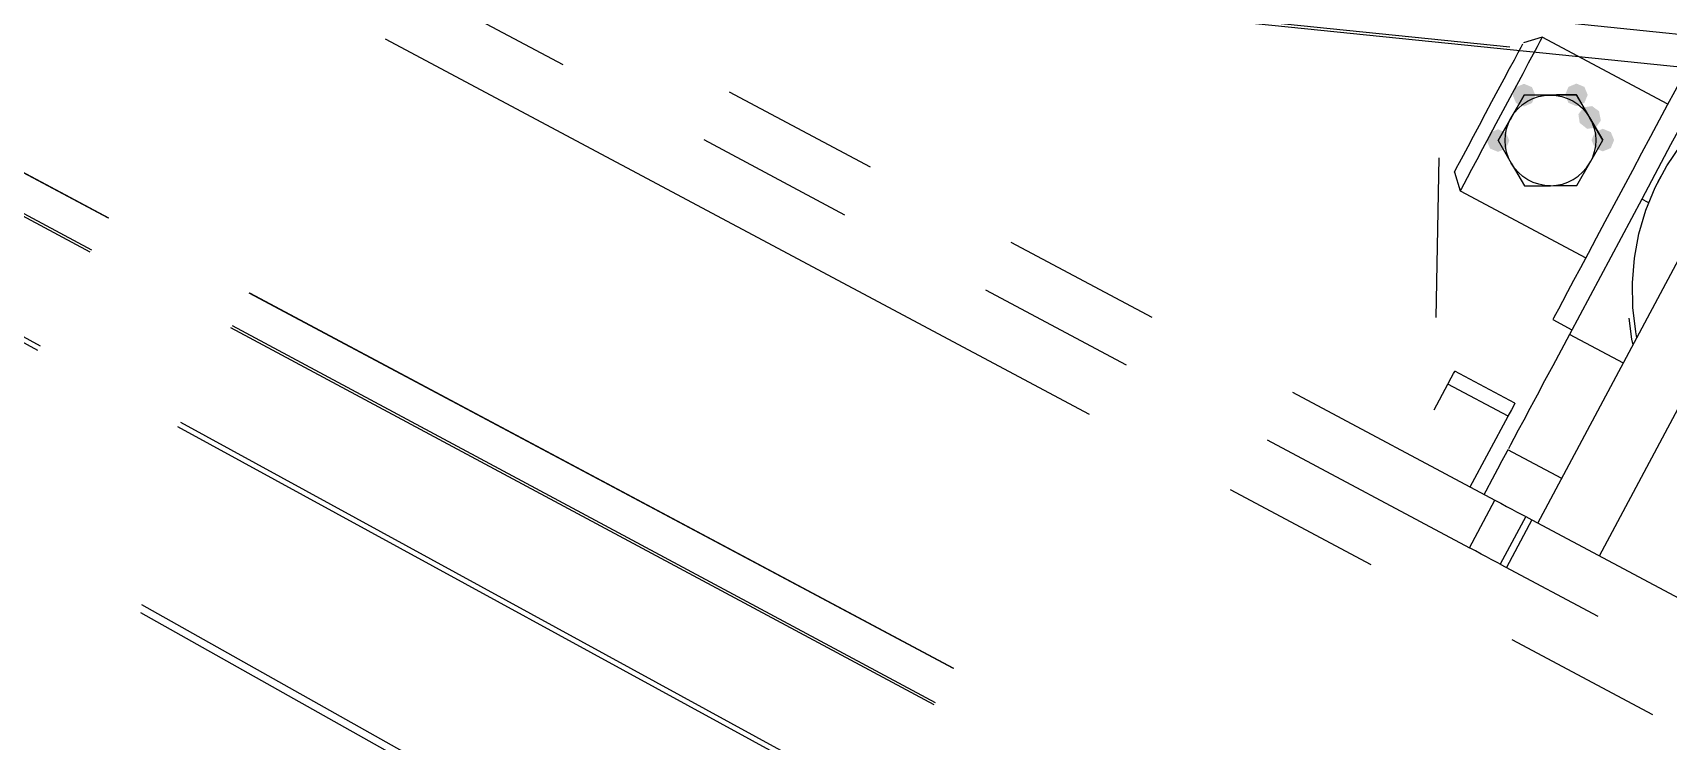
# Model space of a CAD drawing. Extents: x 3 to 592, y 5 to 207.
# Drawn here: x 119.53 to 132.55, y 28.87 to 34.51 of the extents above; entities that cross this region are included whole.
import ezdxf

# ---------------------------------------------------------------- set-up
doc = ezdxf.new("R2010")
doc.units = 0
doc.layers.get('0').update_dxf_attribs({"linetype": 'CONTINUOUS'})

msp = doc.modelspace()

# ---------------------------------------------------------------- hatches: boundary and pattern name
h = msp.add_hatch(color=7)
h.dxf.hatch_style = 2
h.paths.add_polyline_path([(131.398998, 33.925404), (131.335465, 33.951829), (131.309039, 34.015363), (131.335465, 34.078896), (131.398998, 34.105321), (131.462531, 34.078896), (131.488956, 34.015363), (131.462531, 33.951829)])
h = msp.add_hatch(color=7)
h.dxf.hatch_style = 2
h.paths.add_polyline_path([(131.398998, 33.925404), (131.335465, 33.951829), (131.309039, 34.015363), (131.335465, 34.078896), (131.398998, 34.105321), (131.462531, 34.078896), (131.488956, 34.015363), (131.462531, 33.951829)])
h = msp.add_hatch(color=7)
h.dxf.hatch_style = 2
h.paths.add_polyline_path([(131.815981, 33.927344), (131.752448, 33.95377), (131.726023, 34.017303), (131.752448, 34.080836), (131.815981, 34.107261), (131.879514, 34.080836), (131.905939, 34.017303), (131.879514, 33.95377)])
h = msp.add_hatch(color=7)
h.dxf.hatch_style = 2
h.paths.add_polyline_path([(131.815981, 33.927344), (131.752448, 33.95377), (131.726023, 34.017303), (131.752448, 34.080836), (131.815981, 34.107261), (131.879514, 34.080836), (131.905939, 34.017303), (131.879514, 33.95377)])
h = msp.add_hatch(color=7)
h.dxf.hatch_style = 2
h.paths.add_polyline_path([(131.841854, 33.79449), (131.831826, 33.862564), (131.872709, 33.917911), (131.940784, 33.927939), (131.996131, 33.887056), (132.010392, 33.811926), (131.969509, 33.756579), (131.901434, 33.746551)])
h = msp.add_hatch(color=7)
h.dxf.hatch_style = 2
h.paths.add_polyline_path([(131.841854, 33.79449), (131.831826, 33.862564), (131.872709, 33.917911), (131.940784, 33.927939), (131.996131, 33.887056), (132.010392, 33.811926), (131.969509, 33.756579), (131.901434, 33.746551)])
h = msp.add_hatch(color=7)
h.dxf.hatch_style = 2
h.paths.add_polyline_path([(131.192199, 33.563348), (131.128666, 33.589774), (131.102241, 33.653307), (131.128666, 33.71684), (131.192199, 33.743265), (131.255733, 33.71684), (131.282158, 33.653307), (131.255733, 33.589774)])
h = msp.add_hatch(color=7)
h.dxf.hatch_style = 2
h.paths.add_polyline_path([(131.192199, 33.563348), (131.128666, 33.589774), (131.102241, 33.653307), (131.128666, 33.71684), (131.192199, 33.743265), (131.255733, 33.71684), (131.282158, 33.653307), (131.255733, 33.589774)])
h = msp.add_hatch(color=7)
h.dxf.hatch_style = 2
h.paths.add_polyline_path([(132.026131, 33.567229), (131.962598, 33.593654), (131.936173, 33.657187), (131.962598, 33.72072), (132.026131, 33.747146), (132.089664, 33.72072), (132.116089, 33.657187), (132.089664, 33.593654)])
h = msp.add_hatch(color=7)
h.dxf.hatch_style = 2
h.paths.add_polyline_path([(132.026131, 33.567229), (131.962598, 33.593654), (131.936173, 33.657187), (131.962598, 33.72072), (132.026131, 33.747146), (132.089664, 33.72072), (132.116089, 33.657187), (132.089664, 33.593654)])

# ---------------------------------------------------------------- linework, layer by layer
at = {"color": 7}
for points in [[(143.898056, 33.3375), (99.730278, 37.888333)], [(143.862778, 33.090556), (99.695, 37.606111)], [(122.141474, 35.117652), (123.751608, 34.258699)], [(122.141474, 35.117652), (123.751608, 34.258699)], [(131.28704, 34.396942), (124.970111, 35.044179)], [(131.28704, 34.396942), (124.970111, 35.044179)], [(131.28704, 34.396942), (124.970111, 35.044179)], [(131.28704, 34.396942), (124.970111, 35.044179)], [(122.336718, 34.462478), (127.939302, 31.473573)], [(122.336718, 34.462478), (127.939302, 31.473573)], [(130.844713, 33.402588), (130.863058, 33.43716), (130.885636, 33.479493), (130.916327, 33.536643), (130.953722, 33.606846), (130.996761, 33.687632), (131.044033, 33.776179), (131.093774, 33.869312), (131.144222, 33.96421), (131.194316, 34.057696), (131.241588, 34.146243), (131.284627, 34.227029), (131.322022, 34.297232), (131.352713, 34.354735), (131.375291, 34.397068), (131.389049, 34.423174)], [(130.844713, 33.402588), (130.863058, 33.43716), (130.885636, 33.479493), (130.916327, 33.536643), (130.953722, 33.606846), (130.996761, 33.687632), (131.044033, 33.776179), (131.093774, 33.869312), (131.144222, 33.96421), (131.194316, 34.057696), (131.241588, 34.146243), (131.284627, 34.227029), (131.322022, 34.297232), (131.352713, 34.354735), (131.375291, 34.397068), (131.389049, 34.423174)], [(131.544166, 34.477642), (131.525469, 34.442365), (131.502538, 34.399679), (131.471494, 34.34147), (131.433041, 34.269504), (131.388591, 34.185895), (131.338849, 34.092762), (131.285933, 33.993631), (131.230899, 33.89062), (131.175513, 33.786551), (131.121185, 33.684951), (131.070032, 33.588642), (131.02276, 33.500095), (130.981133, 33.422131), (130.946208, 33.356867), (130.919396, 33.30642), (130.901052, 33.271848), (130.891527, 33.254562)], [(131.544166, 34.477642), (131.525469, 34.442365), (131.502538, 34.399679), (131.471494, 34.34147), (131.433041, 34.269504), (131.388591, 34.185895), (131.338849, 34.092762), (131.285933, 33.993631), (131.230899, 33.89062), (131.175513, 33.786551), (131.121185, 33.684951), (131.070032, 33.588642), (131.02276, 33.500095), (130.981133, 33.422131), (130.946208, 33.356867), (130.919396, 33.30642), (130.901052, 33.271848), (130.891527, 33.254562)], [(131.544166, 34.477642), (131.393882, 34.431781)], [(131.544166, 34.477642), (131.393882, 34.431781)], [(132.543515, 33.944525), (131.544095, 34.477572)], [(132.543515, 33.944525), (131.544095, 34.477572)], [(132.805029, 34.434674), (132.788448, 34.40363), (132.766576, 34.362707), (132.736237, 34.305557), (132.697432, 34.232885), (132.651218, 34.146102), (132.597948, 34.046266), (132.538682, 33.935494), (132.474476, 33.814844), (132.406037, 33.686785), (132.334776, 33.553435), (132.261751, 33.416205)], [(132.805029, 34.434674), (132.788448, 34.40363), (132.766576, 34.362707), (132.736237, 34.305557), (132.697432, 34.232885), (132.651218, 34.146102), (132.597948, 34.046266), (132.538682, 33.935494), (132.474476, 33.814844), (132.406037, 33.686785), (132.334776, 33.553435), (132.261751, 33.416205)], [(133.016378, 34.463531), (133.006148, 34.444481), (132.987803, 34.409909), (132.960286, 34.358756), (132.924656, 34.291376), (132.880559, 34.208826), (132.829053, 34.11287), (132.771198, 34.003862), (132.707345, 33.88427), (132.638553, 33.755506), (132.565881, 33.619334), (132.490386, 33.47787), (132.413128, 33.332879), (132.335517, 33.186829)], [(133.016378, 34.463531), (133.006148, 34.444481), (132.987803, 34.409909), (132.960286, 34.358756), (132.924656, 34.291376), (132.880559, 34.208826), (132.829053, 34.11287), (132.771198, 34.003862), (132.707345, 33.88427), (132.638553, 33.755506), (132.565881, 33.619334), (132.490386, 33.47787), (132.413128, 33.332879), (132.335517, 33.186829)], [(132.296782, 32.081929), (132.287963, 32.129201), (132.264679, 32.324287), (132.261151, 32.520784), (132.277379, 32.716576), (132.313715, 32.909898), (132.369454, 33.098281), (132.443537, 33.279962), (132.535965, 33.453176), (132.645679, 33.616159), (132.771268, 33.767148), (132.911321, 33.904731), (133.064779, 34.027498), (133.230232, 34.134037), (133.393921, 34.218351)], [(132.296782, 32.081929), (132.287963, 32.129201), (132.264679, 32.324287), (132.261151, 32.520784), (132.277379, 32.716576), (132.313715, 32.909898), (132.369454, 33.098281), (132.443537, 33.279962), (132.535965, 33.453176), (132.645679, 33.616159), (132.771268, 33.767148), (132.911321, 33.904731), (133.064779, 34.027498), (133.230232, 34.134037), (133.393921, 34.218351)], [(125.074805, 34.040807), (126.195331, 33.443044)], [(125.074805, 34.040807), (126.195331, 33.443044)], [(131.295493, 33.834176), (131.321598, 33.873687), (131.352643, 33.909317), (131.387921, 33.940362), (131.427079, 33.96682), (131.469412, 33.987987), (131.513862, 34.003509), (131.560076, 34.013034), (131.607348, 34.016209)], [(131.295493, 33.834176), (131.321598, 33.873687), (131.352643, 33.909317), (131.387921, 33.940362), (131.427079, 33.96682), (131.469412, 33.987987), (131.513862, 34.003509), (131.560076, 34.013034), (131.607348, 34.016209)], [(131.398927, 34.015221), (131.295563, 33.834246)], [(131.398927, 34.015221), (131.295563, 33.834246)], [(131.295599, 33.834352), (131.398962, 34.015327)], [(131.295599, 33.834352), (131.398962, 34.015327)], [(131.607384, 34.016174), (131.444753, 34.015468), (131.398892, 34.015116)], [(131.607384, 34.016174), (131.444753, 34.015468), (131.398892, 34.015116)], [(131.398998, 34.015363), (131.607489, 34.016421)], [(131.398998, 34.015363), (131.607489, 34.016421)], [(131.607384, 34.016174), (131.654656, 34.013352), (131.70087, 34.004179), (131.745673, 33.989363), (131.788006, 33.968549), (131.827517, 33.942443), (131.863147, 33.911752), (131.894545, 33.876121), (131.921003, 33.836963)], [(131.607384, 34.016174), (131.654656, 34.013352), (131.70087, 34.004179), (131.745673, 33.989363), (131.788006, 33.968549), (131.827517, 33.942443), (131.863147, 33.911752), (131.894545, 33.876121), (131.921003, 33.836963)], [(131.815911, 34.017162), (131.658572, 34.016456), (131.607419, 34.016103)], [(131.815911, 34.017162), (131.658572, 34.016456), (131.607419, 34.016103)], [(131.607489, 34.01635), (131.815981, 34.017409)], [(131.607489, 34.01635), (131.815981, 34.017409)], [(131.920968, 33.837069), (131.913559, 33.849769), (131.81584, 34.017338)], [(131.920968, 33.837069), (131.913559, 33.849769), (131.81584, 34.017338)], [(131.815981, 34.017303), (131.921109, 33.837386)], [(131.815981, 34.017303), (131.921109, 33.837386)], [(132.02606, 33.657011), (131.920932, 33.836928)], [(132.02606, 33.657011), (131.920932, 33.836928)], [(131.920968, 33.837069), (131.942134, 33.794735), (131.957304, 33.750285), (131.966829, 33.703719), (131.970004, 33.656799), (131.967182, 33.609527), (131.958362, 33.563313), (131.943193, 33.51851), (131.922732, 33.475824)], [(131.920968, 33.837069), (131.942134, 33.794735), (131.957304, 33.750285), (131.966829, 33.703719), (131.970004, 33.656799), (131.967182, 33.609527), (131.958362, 33.563313), (131.943193, 33.51851), (131.922732, 33.475824)], [(131.921038, 33.837245), (132.026166, 33.657328)], [(131.921038, 33.837245), (132.026166, 33.657328)], [(131.295493, 33.834176), (131.288084, 33.821476), (131.192129, 33.653201)], [(131.295493, 33.834176), (131.288084, 33.821476), (131.192129, 33.653201)], [(131.192199, 33.653307), (131.295563, 33.834282)], [(131.192199, 33.653307), (131.295563, 33.834282)], [(131.297186, 33.473037), (131.276019, 33.515371), (131.26085, 33.559821), (131.251325, 33.606387), (131.24815, 33.653307), (131.250972, 33.700579), (131.259792, 33.746793), (131.274961, 33.791596), (131.295422, 33.834282)], [(131.297186, 33.473037), (131.276019, 33.515371), (131.26085, 33.559821), (131.251325, 33.606387), (131.24815, 33.653307), (131.250972, 33.700579), (131.259792, 33.746793), (131.274961, 33.791596), (131.295422, 33.834282)], [(131.510229, 30.607564), (133.190156, 33.756812)], [(131.510229, 30.607564), (133.190156, 33.756812)], [(120.136153, 33.036085), (119.015636, 33.633866)], [(120.136153, 33.036085), (119.015636, 33.633866)], [(119.016996, 33.636095), (120.137512, 33.038314)], [(119.016996, 33.636095), (120.137512, 33.038314)], [(124.872134, 33.660936), (125.99266, 33.063173)], [(124.872134, 33.660936), (125.99266, 33.063173)], [(131.192094, 33.65313), (131.297221, 33.473214)], [(131.192094, 33.65313), (131.297221, 33.473214)], [(131.922626, 33.475965), (131.930034, 33.488665), (132.02599, 33.65694)], [(131.922626, 33.475965), (131.930034, 33.488665), (132.02599, 33.65694)], [(130.720276, 33.515217), (130.697949, 32.245414)], [(130.720276, 33.515217), (130.697949, 32.245414)], [(131.610735, 33.293932), (131.563463, 33.296754), (131.517249, 33.305926), (131.472446, 33.320743), (131.430113, 33.341557), (131.390602, 33.367662), (131.354971, 33.398354), (131.323574, 33.433985), (131.297116, 33.473143)], [(131.610735, 33.293932), (131.563463, 33.296754), (131.517249, 33.305926), (131.472446, 33.320743), (131.430113, 33.341557), (131.390602, 33.367662), (131.354971, 33.398354), (131.323574, 33.433985), (131.297116, 33.473143)], [(131.297186, 33.473037), (131.304594, 33.460337), (131.402314, 33.293121)], [(131.297186, 33.473037), (131.304594, 33.460337), (131.402314, 33.293121)], [(131.610735, 33.293932), (131.658007, 33.297107), (131.704221, 33.306632), (131.748671, 33.322154), (131.791004, 33.342968), (131.830163, 33.369426), (131.865441, 33.400824), (131.896485, 33.436454), (131.922591, 33.475965)], [(131.610735, 33.293932), (131.658007, 33.297107), (131.704221, 33.306632), (131.748671, 33.322154), (131.791004, 33.342968), (131.830163, 33.369426), (131.865441, 33.400824), (131.896485, 33.436454), (131.922591, 33.475965)], [(131.819227, 33.29492), (131.922591, 33.475895)], [(131.819227, 33.29492), (131.922591, 33.475895)], [(119.990969, 32.763794), (118.871994, 33.364455)], [(119.990969, 32.763794), (118.871994, 33.364455)], [(118.88199, 33.383197), (120.000966, 32.782536)], [(118.88199, 33.383197), (120.000966, 32.782536)], [(130.844713, 33.402588), (130.890574, 33.252304)], [(130.844713, 33.402588), (130.890574, 33.252304)], [(132.261645, 33.416134), (132.187915, 33.277492), (132.114184, 33.139909), (132.04257, 33.005501), (131.973426, 32.876031), (131.908162, 32.753618), (131.847837, 32.640376), (131.793156, 32.538423), (131.745531, 32.448465), (131.704962, 32.372617), (131.672506, 32.31194), (131.64887, 32.26749), (131.634054, 32.23962), (131.628409, 32.229037)], [(132.261645, 33.416134), (132.187915, 33.277492), (132.114184, 33.139909), (132.04257, 33.005501), (131.973426, 32.876031), (131.908162, 32.753618), (131.847837, 32.640376), (131.793156, 32.538423), (131.745531, 32.448465), (131.704962, 32.372617), (131.672506, 32.31194), (131.64887, 32.26749), (131.634054, 32.23962), (131.628409, 32.229037)], [(132.487705, 33.367768), (132.462305, 33.320143)], [(132.487705, 33.367768), (132.462305, 33.320143)], [(130.890433, 33.252234), (131.889853, 32.719186)], [(130.890433, 33.252234), (131.889853, 32.719186)], [(131.402279, 33.293015), (131.44814, 33.293367), (131.61077, 33.294073)], [(131.402279, 33.293015), (131.44814, 33.293367), (131.61077, 33.294073)], [(131.610735, 33.293932), (131.661888, 33.294285), (131.819227, 33.29499)], [(131.610735, 33.293932), (131.661888, 33.294285), (131.819227, 33.29499)], [(132.335341, 33.186934), (131.760666, 32.109904)], [(132.335341, 33.186934), (131.760666, 32.109904)], [(132.385964, 33.159947), (132.335517, 33.187111)], [(132.385964, 33.159947), (132.335517, 33.187111)], [(127.315857, 32.84528), (128.436384, 32.247517)], [(127.315857, 32.84528), (128.436384, 32.247517)], [(132.000378, 30.346086), (133.273553, 32.73298)], [(132.000378, 30.346086), (133.273553, 32.73298)], [(119.573813, 31.982158), (118.45942, 32.591277)], [(119.573813, 31.982158), (118.45942, 32.591277)], [(118.479193, 32.628113), (119.593587, 32.018994)], [(118.479193, 32.628113), (119.593587, 32.018994)], [(126.859253, 29.449399), (121.256669, 32.438304)], [(126.859253, 29.449399), (121.256669, 32.438304)], [(121.258029, 32.440532), (126.860613, 29.451627)], [(121.258029, 32.440532), (126.860613, 29.451627)], [(127.113186, 32.465409), (128.233713, 31.867646)], [(127.113186, 32.465409), (128.233713, 31.867646)], [(126.704825, 29.159832), (121.109945, 32.163134)], [(126.704825, 29.159832), (121.109945, 32.163134)], [(121.119942, 32.181876), (126.714822, 29.178574)], [(121.119942, 32.181876), (126.714822, 29.178574)], [(131.628303, 32.228966), (131.780703, 32.147475)], [(131.628303, 32.228966), (131.780703, 32.147475)], [(132.266796, 32.025731), (132.257976, 32.073003), (132.23681, 32.239867)], [(132.266796, 32.025731), (132.257976, 32.073003), (132.23681, 32.239867)], [(131.760807, 32.110045), (131.693426, 31.984103), (131.627104, 31.859573), (131.562898, 31.739276), (131.502573, 31.625681), (131.446482, 31.520906), (131.39674, 31.42742), (131.353701, 31.346987), (131.318423, 31.281017), (131.291965, 31.230923), (131.274326, 31.198114)], [(131.760807, 32.110045), (131.693426, 31.984103), (131.627104, 31.859573), (131.562898, 31.739276), (131.502573, 31.625681), (131.446482, 31.520906), (131.39674, 31.42742), (131.353701, 31.346987), (131.318423, 31.281017), (131.291965, 31.230923), (131.274326, 31.198114)], [(132.189714, 31.881233), (131.760736, 32.110186)], [(132.189714, 31.881233), (131.760736, 32.110186)], [(130.793843, 31.713805), (130.820654, 31.764252), (130.838646, 31.797766), (130.847465, 31.814347)], [(130.793843, 31.713805), (130.820654, 31.764252), (130.838646, 31.797766), (130.847465, 31.814347)], [(131.326255, 31.561017), (130.848241, 31.816075)], [(131.326255, 31.561017), (130.848241, 31.816075)], [(129.55691, 31.649754), (131.167117, 30.790762)], [(129.55691, 31.649754), (131.167117, 30.790762)], [(130.685011, 31.509794), (130.793666, 31.713699)], [(130.685011, 31.509794), (130.793666, 31.713699)], [(131.271751, 31.458853), (130.793737, 31.713911)], [(131.271751, 31.458853), (130.793737, 31.713911)], [(131.326255, 31.561017), (131.31673, 31.543025), (131.298738, 31.509511), (131.271574, 31.458711)], [(131.326255, 31.561017), (131.31673, 31.543025), (131.298738, 31.509511), (131.271574, 31.458711)], [(126.260176, 28.327441), (120.688207, 31.373038)], [(126.260176, 28.327441), (120.688207, 31.373038)], [(120.707981, 31.409875), (126.27995, 28.364278)], [(120.707981, 31.409875), (126.27995, 28.364278)], [(130.971043, 30.895219), (131.27161, 31.458958)], [(130.971043, 30.895219), (131.27161, 31.458958)], [(129.354239, 31.269883), (130.964446, 30.410891)], [(129.354239, 31.269883), (130.964446, 30.410891)], [(131.270904, 31.191729), (131.264554, 31.179382), (131.248326, 31.149749), (131.223279, 31.102124), (131.188707, 31.037918), (131.145668, 30.957132), (131.094868, 30.861529), (131.081462, 30.836482)], [(131.270904, 31.191729), (131.264554, 31.179382), (131.248326, 31.149749), (131.223279, 31.102124), (131.188707, 31.037918), (131.145668, 30.957132), (131.094868, 30.861529), (131.081462, 30.836482)], [(131.699811, 30.962953), (131.270834, 31.191906)], [(131.699811, 30.962953), (131.270834, 31.191906)], [(129.059818, 30.875792), (130.180335, 30.278011)], [(129.059818, 30.875792), (130.180335, 30.278011)], [(130.964446, 30.41075), (131.166941, 30.790691)], [(130.964446, 30.41075), (131.166941, 30.790691)], [(131.167117, 30.790621), (131.215095, 30.765221), (131.260956, 30.740526), (131.303289, 30.717949), (131.340331, 30.698193), (131.371022, 30.681965), (131.3936, 30.669971), (131.407359, 30.662563)], [(131.167117, 30.790621), (131.215095, 30.765221), (131.260956, 30.740526), (131.303289, 30.717949), (131.340331, 30.698193), (131.371022, 30.681965), (131.3936, 30.669971), (131.407359, 30.662563)], [(131.412192, 30.659846), (131.209697, 30.279904)], [(131.412192, 30.659846), (131.209697, 30.279904)], [(131.461228, 30.633705), (131.258733, 30.253764)], [(131.461228, 30.633705), (131.258733, 30.253764)], [(131.412192, 30.659846), (131.461228, 30.633741)], [(131.412192, 30.659846), (131.461228, 30.633741)], [(131.461228, 30.633705), (135.627533, 28.410852)], [(131.461228, 30.633705), (135.627533, 28.410852)], [(131.209556, 30.279975), (131.190859, 30.289853), (131.168281, 30.301847), (131.137942, 30.318428), (131.100548, 30.338183), (131.058214, 30.360761), (131.012353, 30.385103), (130.964376, 30.410856)], [(131.209556, 30.279975), (131.190859, 30.289853), (131.168281, 30.301847), (131.137942, 30.318428), (131.100548, 30.338183), (131.058214, 30.360761), (131.012353, 30.385103), (130.964376, 30.410856)], [(131.209556, 30.279975), (131.986453, 29.865523)], [(131.209556, 30.279975), (131.986453, 29.865523)], [(120.39937, 29.958143), (125.933768, 26.844794)], [(120.39937, 29.958143), (125.933768, 26.844794)], [(125.92913, 26.778138), (120.394731, 29.891484)], [(125.92913, 26.778138), (120.394731, 29.891484)], [(131.300852, 29.68023), (132.421369, 29.082449)], [(131.300852, 29.68023), (132.421369, 29.082449)]]:
    msp.add_lwpolyline(points, dxfattribs=at)

doc.saveas('drawing.dxf')
